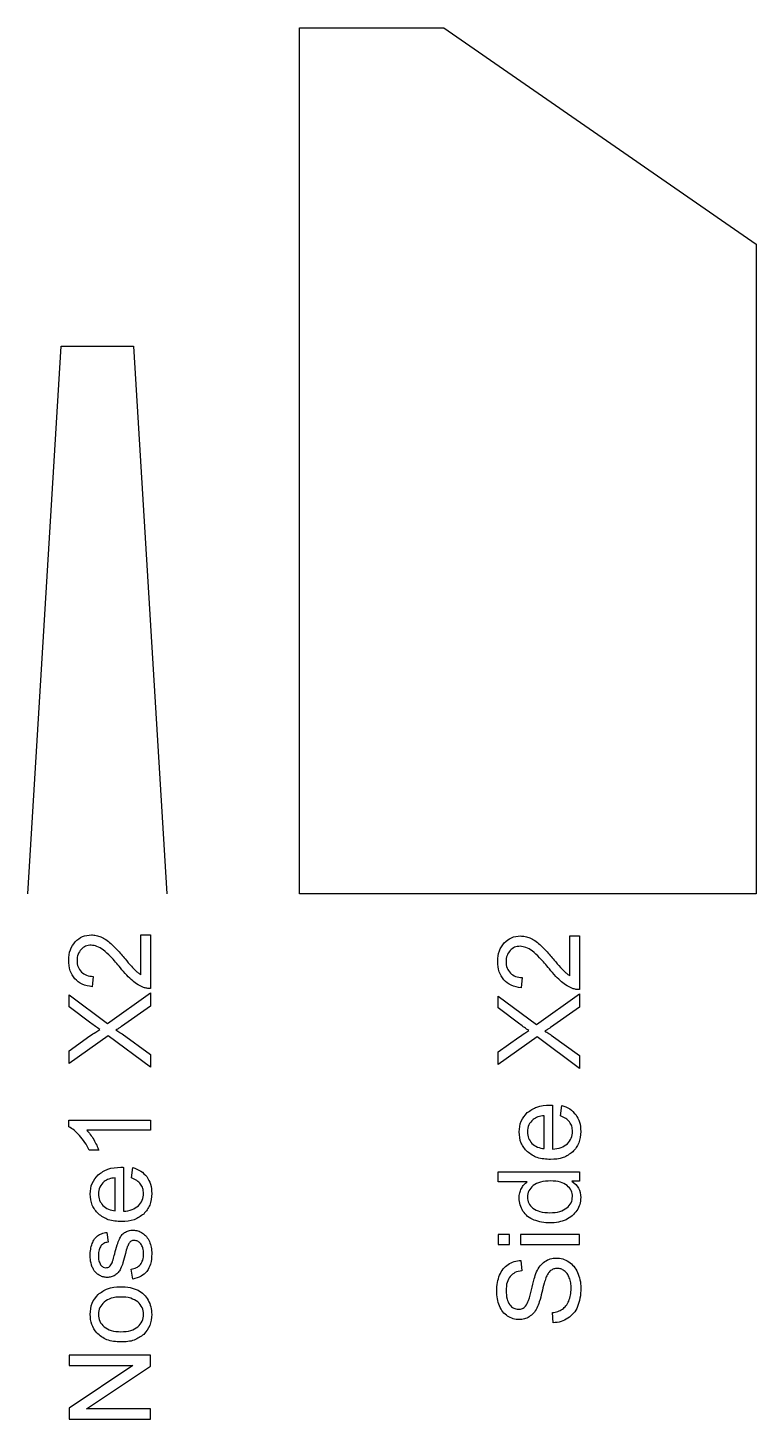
# Model space of a CAD drawing. Header units: inches. Extents: x -3.39 to 3.59, y -6.51 to -1.62.
# Drawn here: x 1.066 to 3.59, y -6.444 to -1.624 of the extents above; entities that cross this region are included whole.
import ezdxf

# ---------------------------------------------------------------- set-up
doc = ezdxf.new("R2010")
doc.units = ezdxf.units.IN
doc.layers.get('0').update_dxf_attribs({"linetype": 'CONTINUOUS'})

msp = doc.modelspace()

# ---------------------------------------------------------------- linework, layer by layer
for p, q in [((1.0661, -4.6237), (1.1821, -2.7271)), ((1.1821, -2.7271), (1.4321, -2.7271)), ((1.4321, -2.7271), (1.5481, -4.6237)), ((1.4577, -4.7662), (1.4909, -4.7662)), ((1.4577, -4.9044), (1.4577, -4.7662)), ((1.4909, -4.7662), (1.4909, -4.9525)), ((2.944, -4.7699), (2.9773, -4.7699)), ((2.944, -4.9081), (2.944, -4.7699)), ((2.9773, -4.7699), (2.9773, -4.9562)), ((1.2931, -4.9104), (1.2894, -4.946)), ((2.7795, -4.9141), (2.7758, -4.9497)), ((1.2091, -5.0152), (1.2091, -4.9746)), ((1.2091, -4.9746), (1.3419, -5.0736)), ((1.3419, -5.0736), (1.4909, -4.9669)), ((1.4909, -5.013), (1.3904, -5.084)), ((1.4909, -4.9669), (1.4909, -5.013)), ((2.6955, -5.0189), (2.6955, -4.9783)), ((2.6955, -4.9783), (2.8283, -5.0773)), ((2.8283, -5.0773), (2.9773, -4.9706)), ((2.9773, -4.9706), (2.9773, -5.0168)), ((1.2839, -5.0719), (1.2091, -5.0152)), ((2.7703, -5.0756), (2.6955, -5.0189)), ((2.9773, -5.0168), (2.8768, -5.0877)), ((1.3927, -5.1097), (1.4909, -5.1805)), ((1.344, -5.1163), (1.2091, -5.2124)), ((1.2091, -5.168), (1.2814, -5.1168)), ((1.4909, -5.2253), (1.344, -5.1163)), ((2.8304, -5.12), (2.6955, -5.2161)), ((2.6955, -5.1717), (2.7678, -5.1206)), ((2.9773, -5.229), (2.8304, -5.12)), ((2.8791, -5.1135), (2.9773, -5.1842)), ((1.2091, -5.2124), (1.2091, -5.168)), ((1.4909, -5.1805), (1.4909, -5.2253)), ((2.6955, -5.2161), (2.6955, -5.1717)), ((2.9773, -5.1842), (2.9773, -5.229)), ((2.8556, -5.507), (2.8556, -5.393)), ((2.8841, -5.3566), (2.8841, -5.5089)), ((2.9116, -5.3934), (2.916, -5.3576)), ((1.2079, -5.431), (1.2079, -5.4087)), ((1.2079, -5.4087), (1.4909, -5.4087)), ((1.4909, -5.4433), (1.2704, -5.4433)), ((1.4909, -5.4087), (1.4909, -5.4433)), ((1.3121, -5.5125), (1.2787, -5.5125)), ((1.3977, -5.5719), (1.3977, -5.7241)), ((1.4252, -5.6086), (1.4296, -5.5728)), ((2.6955, -5.6219), (2.6955, -5.5875)), ((2.6955, -5.5875), (2.9773, -5.5875)), ((2.9773, -5.5875), (2.9773, -5.6196)), ((1.3692, -5.7222), (1.3692, -5.6082)), ((2.7966, -5.6219), (2.6955, -5.6219)), ((2.9773, -5.6196), (2.9515, -5.6196)), ((1.3394, -5.7972), (1.344, -5.831)), ((1.43, -5.959), (1.4246, -5.9248)), ((2.7749, -5.8945), (2.7776, -5.9303)), ((2.8868, -6.1104), (2.8837, -6.0752))]:
    msp.add_line(p, q)
for points in [[(3.5898, -4.6237), (2.0078, -4.6237), (2.0078, -1.6237), (2.5078, -1.6237), (3.5898, -2.3737)], [(2.6955, -5.8393), (2.7353, -5.8393), (2.7353, -5.8047), (2.6955, -5.8047)], [(2.7731, -5.8393), (2.9773, -5.8393), (2.9773, -5.8047), (2.7731, -5.8047)], [(1.2091, -6.4444), (1.4909, -6.4444), (1.4909, -6.4087), (1.2695, -6.4087), (1.4909, -6.2607), (1.4909, -6.2224), (1.2091, -6.2224), (1.2091, -6.2582), (1.4304, -6.2582), (1.2091, -6.4062)]]:
    msp.add_lwpolyline(points, close=True)
for points, knots in [([(1.2304, -4.7902), (1.2384, -4.7833), (1.2544, -4.7695), (1.2756, -4.7676), (1.2862, -4.7666)], [0, 0, 0, 0, 0.0782334, 0.1573086, 0.1573086, 0.1573086, 0.1573086]), ([(1.2862, -4.7666), (1.2918, -4.7669), (1.3033, -4.7675), (1.314, -4.7715), (1.3194, -4.7735)], [0, 0, 0, 0, 0.04282859, 0.08672522, 0.08672522, 0.08672522, 0.08672522]), ([(2.7168, -4.794), (2.7248, -4.7871), (2.7408, -4.7732), (2.762, -4.7713), (2.7726, -4.7703)], [0, 0, 0, 0, 0.0782334, 0.1573086, 0.1573086, 0.1573086, 0.1573086]), ([(2.7726, -4.7703), (2.7782, -4.7706), (2.7897, -4.7712), (2.8004, -4.7752), (2.8058, -4.7772)], [0, 0, 0, 0, 0.04282859, 0.08672522, 0.08672522, 0.08672522, 0.08672522]), ([(1.2079, -4.8544), (1.2086, -4.8419), (1.2099, -4.8182), (1.2239, -4.7992), (1.2304, -4.7902)], [0, 0, 0, 0, 0.0933838, 0.17614, 0.17614, 0.17614, 0.17614]), ([(1.2507, -4.8169), (1.2466, -4.8223), (1.238, -4.8336), (1.2371, -4.8478), (1.2366, -4.8552)], [0, 0, 0, 0, 0.0507549, 0.1058724, 0.1058724, 0.1058724, 0.1058724]), ([(1.2854, -4.8022), (1.2788, -4.8028), (1.2657, -4.804), (1.2557, -4.8126), (1.2507, -4.8169)], [0, 0, 0, 0, 0.04905381, 0.09787072, 0.09787072, 0.09787072, 0.09787072]), ([(1.327, -4.8183), (1.3201, -4.8136), (1.3075, -4.805), (1.2923, -4.803), (1.2854, -4.8022)], [0, 0, 0, 0, 0.0624798, 0.1148245, 0.1148245, 0.1148245, 0.1148245]), ([(1.3194, -4.7735), (1.3252, -4.7764), (1.3376, -4.7826), (1.3481, -4.7916), (1.3538, -4.7965)], [0, 0, 0, 0, 0.0485946, 0.105429, 0.105429, 0.105429, 0.105429]), ([(1.3867, -4.8804), (1.3759, -4.8672), (1.3576, -4.8449), (1.3359, -4.826), (1.327, -4.8183)], [0, 0, 0, 0, 0.1300554, 0.2191033, 0.2191033, 0.2191033, 0.2191033]), ([(1.3538, -4.7965), (1.3611, -4.8035), (1.3785, -4.8204), (1.3943, -4.839), (1.4034, -4.8498)], [0, 0, 0, 0, 0.0768652, 0.1851083, 0.1851083, 0.1851083, 0.1851083]), ([(2.6943, -4.8582), (2.695, -4.8456), (2.6963, -4.822), (2.7103, -4.8029), (2.7168, -4.794)], [0, 0, 0, 0, 0.0933838, 0.17614, 0.17614, 0.17614, 0.17614]), ([(2.7371, -4.8206), (2.733, -4.826), (2.7244, -4.8373), (2.7235, -4.8515), (2.723, -4.8589)], [0, 0, 0, 0, 0.0507549, 0.1058724, 0.1058724, 0.1058724, 0.1058724]), ([(2.7718, -4.8059), (2.7652, -4.8065), (2.7521, -4.8077), (2.7421, -4.8163), (2.7371, -4.8206)], [0, 0, 0, 0, 0.04905381, 0.09787072, 0.09787072, 0.09787072, 0.09787072]), ([(2.8134, -4.822), (2.8065, -4.8173), (2.7939, -4.8087), (2.7787, -4.8068), (2.7718, -4.8059)], [0, 0, 0, 0, 0.0624798, 0.1148245, 0.1148245, 0.1148245, 0.1148245]), ([(2.8058, -4.7772), (2.8116, -4.7801), (2.824, -4.7863), (2.8345, -4.7953), (2.8402, -4.8002)], [0, 0, 0, 0, 0.0485946, 0.105429, 0.105429, 0.105429, 0.105429]), ([(2.8402, -4.8002), (2.8475, -4.8072), (2.8649, -4.8242), (2.8806, -4.8427), (2.8898, -4.8536)], [0, 0, 0, 0, 0.0768652, 0.1851083, 0.1851083, 0.1851083, 0.1851083]), ([(1.2288, -4.9185), (1.2227, -4.9094), (1.2097, -4.8902), (1.2086, -4.8669), (1.2079, -4.8544)], [0, 0, 0, 0, 0.0812947, 0.1739213, 0.1739213, 0.1739213, 0.1739213]), ([(1.2366, -4.8552), (1.2371, -4.863), (1.238, -4.8779), (1.2472, -4.8896), (1.2516, -4.8952)], [0, 0, 0, 0, 0.0579169, 0.11074, 0.11074, 0.11074, 0.11074]), ([(1.4034, -4.8498), (1.4106, -4.8585), (1.4221, -4.8722), (1.4344, -4.885), (1.4389, -4.8898)], [0, 0, 0, 0, 0.0855726, 0.1357912, 0.1357912, 0.1357912, 0.1357912]), ([(2.7152, -4.9222), (2.7091, -4.9132), (2.6961, -4.8939), (2.695, -4.8706), (2.6943, -4.8582)], [0, 0, 0, 0, 0.0812947, 0.1739213, 0.1739213, 0.1739213, 0.1739213]), ([(2.723, -4.8589), (2.7235, -4.8667), (2.7244, -4.8816), (2.7336, -4.8933), (2.738, -4.8989)], [0, 0, 0, 0, 0.0579169, 0.11074, 0.11074, 0.11074, 0.11074]), ([(2.8731, -4.8841), (2.8623, -4.8709), (2.844, -4.8486), (2.8223, -4.8297), (2.8134, -4.822)], [0, 0, 0, 0, 0.1300554, 0.2191033, 0.2191033, 0.2191033, 0.2191033]), ([(2.8898, -4.8536), (2.897, -4.8622), (2.9085, -4.8759), (2.9208, -4.8888), (2.9253, -4.8935)], [0, 0, 0, 0, 0.0855726, 0.1357912, 0.1357912, 0.1357912, 0.1357912]), ([(1.2516, -4.8952), (1.2573, -4.8996), (1.2695, -4.9089), (1.2849, -4.9099), (1.2931, -4.9104)], [0, 0, 0, 0, 0.0537122, 0.1145793, 0.1145793, 0.1145793, 0.1145793]), ([(1.4294, -4.9257), (1.4226, -4.9194), (1.4074, -4.9053), (1.3941, -4.8893), (1.3867, -4.8804)], [0, 0, 0, 0, 0.0701451, 0.158177, 0.158177, 0.158177, 0.158177]), ([(1.4389, -4.8898), (1.442, -4.8926), (1.4478, -4.898), (1.4545, -4.9023), (1.4577, -4.9044)], [0, 0, 0, 0, 0.03137332, 0.06044457, 0.06044457, 0.06044457, 0.06044457]), ([(2.738, -4.8989), (2.7437, -4.9033), (2.7559, -4.9126), (2.7713, -4.9136), (2.7795, -4.9141)], [0, 0, 0, 0, 0.0537122, 0.1145793, 0.1145793, 0.1145793, 0.1145793]), ([(2.9158, -4.9294), (2.909, -4.9231), (2.8938, -4.909), (2.8805, -4.893), (2.8731, -4.8841)], [0, 0, 0, 0, 0.0701451, 0.158177, 0.158177, 0.158177, 0.158177]), ([(2.9253, -4.8935), (2.9284, -4.8963), (2.9342, -4.9017), (2.9409, -4.906), (2.944, -4.9081)], [0, 0, 0, 0, 0.03137332, 0.06044457, 0.06044457, 0.06044457, 0.06044457]), ([(1.2894, -4.946), (1.2772, -4.9442), (1.2543, -4.9408), (1.2369, -4.9256), (1.2288, -4.9185)], [0, 0, 0, 0, 0.0917504, 0.1723942, 0.1723942, 0.1723942, 0.1723942]), ([(1.4669, -4.9485), (1.4604, -4.9456), (1.4469, -4.9397), (1.4354, -4.9305), (1.4294, -4.9257)], [0, 0, 0, 0, 0.0534196, 0.1118365, 0.1118365, 0.1118365, 0.1118365]), ([(1.4909, -4.9525), (1.4868, -4.9524), (1.4786, -4.9523), (1.4708, -4.9497), (1.4669, -4.9485)], [0, 0, 0, 0, 0.03119703, 0.0622024, 0.0622024, 0.0622024, 0.0622024]), ([(2.7758, -4.9497), (2.7636, -4.9479), (2.7407, -4.9446), (2.7233, -4.9293), (2.7152, -4.9222)], [0, 0, 0, 0, 0.0917504, 0.1723942, 0.1723942, 0.1723942, 0.1723942]), ([(2.9533, -4.9522), (2.9468, -4.9493), (2.9333, -4.9434), (2.9218, -4.9342), (2.9158, -4.9294)], [0, 0, 0, 0, 0.0534196, 0.1118365, 0.1118365, 0.1118365, 0.1118365]), ([(2.9773, -4.9562), (2.9732, -4.9561), (2.965, -4.956), (2.9572, -4.9534), (2.9533, -4.9522)], [0, 0, 0, 0, 0.03119703, 0.0622024, 0.0622024, 0.0622024, 0.0622024]), ([(1.2814, -5.1168), (1.2879, -5.1122), (1.2992, -5.1042), (1.311, -5.0971), (1.316, -5.0942)], [0, 0, 0, 0, 0.0612851, 0.1051252, 0.1051252, 0.1051252, 0.1051252]), ([(1.316, -5.0942), (1.3107, -5.0908), (1.2997, -5.0838), (1.2893, -5.0759), (1.2839, -5.0719)], [0, 0, 0, 0, 0.04770513, 0.09931952, 0.09931952, 0.09931952, 0.09931952]), ([(1.3904, -5.084), (1.3874, -5.086), (1.3812, -5.0902), (1.3748, -5.0942), (1.3715, -5.0963)], [0, 0, 0, 0, 0.02762675, 0.05715566, 0.05715566, 0.05715566, 0.05715566]), ([(1.3715, -5.0963), (1.3759, -5.0989), (1.383, -5.1033), (1.39, -5.1079), (1.3927, -5.1097)], [0, 0, 0, 0, 0.03881836, 0.06366919, 0.06366919, 0.06366919, 0.06366919]), ([(2.7678, -5.1206), (2.7743, -5.1159), (2.7856, -5.1079), (2.7974, -5.1008), (2.8024, -5.0979)], [0, 0, 0, 0, 0.0612851, 0.1051252, 0.1051252, 0.1051252, 0.1051252]), ([(2.8024, -5.0979), (2.7971, -5.0945), (2.7861, -5.0875), (2.7757, -5.0797), (2.7703, -5.0756)], [0, 0, 0, 0, 0.04770513, 0.09931952, 0.09931952, 0.09931952, 0.09931952]), ([(2.8768, -5.0877), (2.8738, -5.0897), (2.8676, -5.0939), (2.8612, -5.0979), (2.8579, -5.1)], [0, 0, 0, 0, 0.02762675, 0.05715566, 0.05715566, 0.05715566, 0.05715566]), ([(2.8579, -5.1), (2.8623, -5.1027), (2.8694, -5.107), (2.8764, -5.1116), (2.8791, -5.1135)], [0, 0, 0, 0, 0.03881836, 0.06366919, 0.06366919, 0.06366919, 0.06366919]), ([(2.7685, -5.4493), (2.7696, -5.4364), (2.7717, -5.411), (2.7883, -5.3918), (2.7964, -5.3824)], [0, 0, 0, 0, 0.0961261, 0.18838, 0.18838, 0.18838, 0.18838]), ([(2.7964, -5.3824), (2.8072, -5.3748), (2.8307, -5.3584), (2.8594, -5.3571), (2.8748, -5.3564)], [0, 0, 0, 0, 0.0985092, 0.2137077, 0.2137077, 0.2137077, 0.2137077]), ([(2.8556, -5.393), (2.8479, -5.3938), (2.834, -5.3954), (2.8222, -5.4028), (2.817, -5.406)], [0, 0, 0, 0, 0.0583421, 0.1047649, 0.1047649, 0.1047649, 0.1047649]), ([(2.8748, -5.3564), (2.8761, -5.3565), (2.8792, -5.3565), (2.8823, -5.3566), (2.8841, -5.3566)], [0, 0, 0, 0, 0.00976639, 0.02344317, 0.02344317, 0.02344317, 0.02344317]), ([(2.9435, -5.4147), (2.9394, -5.4103), (2.9304, -5.4008), (2.9182, -5.396), (2.9116, -5.3934)], [0, 0, 0, 0, 0.04500092, 0.09855696, 0.09855696, 0.09855696, 0.09855696]), ([(2.916, -5.3576), (2.9257, -5.3609), (2.9446, -5.3672), (2.9581, -5.3819), (2.9646, -5.3889)], [0, 0, 0, 0, 0.0770342, 0.1490753, 0.1490753, 0.1490753, 0.1490753]), ([(2.9646, -5.3889), (2.9697, -5.3974), (2.9804, -5.4154), (2.9814, -5.4363), (2.9819, -5.4474)], [0, 0, 0, 0, 0.073917, 0.1569226, 0.1569226, 0.1569226, 0.1569226]), ([(1.2456, -5.4617), (1.2395, -5.4552), (1.2284, -5.4432), (1.2143, -5.4348), (1.2079, -5.431)], [0, 0, 0, 0, 0.0676803, 0.1240857, 0.1240857, 0.1240857, 0.1240857]), ([(1.2704, -5.4433), (1.2745, -5.448), (1.2834, -5.4582), (1.2905, -5.4698), (1.2943, -5.476)], [0, 0, 0, 0, 0.0475611, 0.103106, 0.103106, 0.103106, 0.103106]), ([(2.817, -5.406), (2.8111, -5.412), (2.7994, -5.4239), (2.7978, -5.4406), (2.797, -5.4489)], [0, 0, 0, 0, 0.061445, 0.123428, 0.123428, 0.123428, 0.123428]), ([(2.9356, -5.4899), (2.9408, -5.4838), (2.9513, -5.4715), (2.9528, -5.4553), (2.9535, -5.4472)], [0, 0, 0, 0, 0.0595324, 0.1201748, 0.1201748, 0.1201748, 0.1201748]), ([(2.9535, -5.4472), (2.9531, -5.4412), (2.9524, -5.4295), (2.9464, -5.4195), (2.9435, -5.4147)], [0, 0, 0, 0, 0.04524727, 0.08750141, 0.08750141, 0.08750141, 0.08750141]), ([(2.9819, -5.4474), (2.981, -5.4613), (2.9792, -5.488), (2.9624, -5.5086), (2.9543, -5.5184)], [0, 0, 0, 0, 0.1034831, 0.1978914, 0.1978914, 0.1978914, 0.1978914]), ([(1.2787, -5.5125), (1.274, -5.5032), (1.2648, -5.4851), (1.2519, -5.4694), (1.2456, -5.4617)], [0, 0, 0, 0, 0.0790118, 0.1542587, 0.1542587, 0.1542587, 0.1542587]), ([(1.2943, -5.476), (1.2979, -5.4824), (1.3046, -5.4941), (1.3098, -5.5067), (1.3121, -5.5125)], [0, 0, 0, 0, 0.0556042, 0.1031696, 0.1031696, 0.1031696, 0.1031696]), ([(2.797, -5.5181), (2.7887, -5.5085), (2.7717, -5.4887), (2.7696, -5.4626), (2.7685, -5.4493)], [0, 0, 0, 0, 0.0944837, 0.193557, 0.193557, 0.193557, 0.193557]), ([(2.797, -5.4489), (2.7976, -5.4565), (2.7989, -5.4715), (2.8083, -5.4832), (2.8129, -5.489)], [0, 0, 0, 0, 0.0566387, 0.1118419, 0.1118419, 0.1118419, 0.1118419]), ([(2.8129, -5.489), (2.8189, -5.4938), (2.8314, -5.5039), (2.8473, -5.5059), (2.8556, -5.507)], [0, 0, 0, 0, 0.0571845, 0.1197188, 0.1197188, 0.1197188, 0.1197188]), ([(2.8841, -5.5089), (2.8943, -5.5079), (2.9132, -5.506), (2.9286, -5.4949), (2.9356, -5.4899)], [0, 0, 0, 0, 0.0768253, 0.1417462, 0.1417462, 0.1417462, 0.1417462]), ([(2.877, -5.5446), (2.8612, -5.5439), (2.8319, -5.5426), (2.808, -5.5258), (2.797, -5.5181)], [0, 0, 0, 0, 0.1174255, 0.2179644, 0.2179644, 0.2179644, 0.2179644]), ([(2.9543, -5.5184), (2.9437, -5.526), (2.9206, -5.5426), (2.8922, -5.5439), (2.877, -5.5446)], [0, 0, 0, 0, 0.0978925, 0.211487, 0.211487, 0.211487, 0.211487]), ([(1.31, -5.5976), (1.3208, -5.5901), (1.3443, -5.5737), (1.373, -5.5724), (1.3884, -5.5717)], [0, 0, 0, 0, 0.0985092, 0.2137077, 0.2137077, 0.2137077, 0.2137077]), ([(1.3884, -5.5717), (1.3897, -5.5717), (1.3928, -5.5717), (1.3959, -5.5718), (1.3977, -5.5719)], [0, 0, 0, 0, 0.00976639, 0.02344317, 0.02344317, 0.02344317, 0.02344317]), ([(1.4296, -5.5728), (1.4393, -5.5761), (1.4582, -5.5825), (1.4717, -5.5971), (1.4782, -5.6042)], [0, 0, 0, 0, 0.0770342, 0.1490753, 0.1490753, 0.1490753, 0.1490753]), ([(1.2821, -5.6645), (1.2832, -5.6516), (1.2853, -5.6263), (1.3019, -5.607), (1.31, -5.5976)], [0, 0, 0, 0, 0.0961261, 0.18838, 0.18838, 0.18838, 0.18838]), ([(1.3306, -5.6213), (1.3248, -5.6272), (1.313, -5.6391), (1.3114, -5.6558), (1.3106, -5.6641)], [0, 0, 0, 0, 0.061445, 0.123428, 0.123428, 0.123428, 0.123428]), ([(1.3692, -5.6082), (1.3615, -5.6091), (1.3476, -5.6107), (1.3358, -5.618), (1.3306, -5.6213)], [0, 0, 0, 0, 0.0583421, 0.1047649, 0.1047649, 0.1047649, 0.1047649]), ([(1.4571, -5.6299), (1.453, -5.6256), (1.444, -5.6161), (1.4318, -5.6112), (1.4252, -5.6086)], [0, 0, 0, 0, 0.04500092, 0.09855696, 0.09855696, 0.09855696, 0.09855696]), ([(1.4671, -5.6624), (1.4667, -5.6564), (1.466, -5.6447), (1.46, -5.6347), (1.4571, -5.6299)], [0, 0, 0, 0, 0.04524727, 0.08750141, 0.08750141, 0.08750141, 0.08750141]), ([(1.4782, -5.6042), (1.4833, -5.6126), (1.494, -5.6306), (1.495, -5.6515), (1.4955, -5.6626)], [0, 0, 0, 0, 0.073917, 0.1569226, 0.1569226, 0.1569226, 0.1569226]), ([(2.7763, -5.6454), (2.7791, -5.6408), (2.7845, -5.6318), (2.7926, -5.6252), (2.7966, -5.6219)], [0, 0, 0, 0, 0.04025846, 0.0792668, 0.0792668, 0.0792668, 0.0792668]), ([(2.8168, -5.6352), (2.8111, -5.6408), (2.7999, -5.6518), (2.7981, -5.6674), (2.7972, -5.675)], [0, 0, 0, 0, 0.0590827, 0.115765, 0.115765, 0.115765, 0.115765]), ([(2.8783, -5.619), (2.8659, -5.6193), (2.8439, -5.6197), (2.825, -5.6305), (2.8168, -5.6352)], [0, 0, 0, 0, 0.0928531, 0.1638304, 0.1638304, 0.1638304, 0.1638304]), ([(2.9349, -5.6349), (2.9273, -5.6303), (2.91, -5.6198), (2.8897, -5.6193), (2.8783, -5.619)], [0, 0, 0, 0, 0.0667394, 0.1516284, 0.1516284, 0.1516284, 0.1516284]), ([(2.9535, -5.6734), (2.9526, -5.6661), (2.9509, -5.6511), (2.9403, -5.6404), (2.9349, -5.6349)], [0, 0, 0, 0, 0.0545703, 0.1114871, 0.1114871, 0.1114871, 0.1114871]), ([(2.9515, -5.6196), (2.9604, -5.6269), (2.9784, -5.6418), (2.9807, -5.665), (2.9819, -5.6767)], [0, 0, 0, 0, 0.0840139, 0.1703035, 0.1703035, 0.1703035, 0.1703035]), ([(1.3106, -5.7334), (1.3023, -5.7237), (1.2853, -5.7039), (1.2832, -5.6779), (1.2821, -5.6645)], [0, 0, 0, 0, 0.0944837, 0.193557, 0.193557, 0.193557, 0.193557]), ([(1.3106, -5.6641), (1.3112, -5.6717), (1.3125, -5.6867), (1.3219, -5.6984), (1.3265, -5.7042)], [0, 0, 0, 0, 0.0566387, 0.1118419, 0.1118419, 0.1118419, 0.1118419]), ([(1.4492, -5.7051), (1.4544, -5.699), (1.4649, -5.6867), (1.4664, -5.6706), (1.4671, -5.6624)], [0, 0, 0, 0, 0.0595324, 0.1201748, 0.1201748, 0.1201748, 0.1201748]), ([(1.4955, -5.6626), (1.4946, -5.6765), (1.4928, -5.7032), (1.476, -5.7238), (1.4679, -5.7336)], [0, 0, 0, 0, 0.1034831, 0.1978914, 0.1978914, 0.1978914, 0.1978914]), ([(2.7685, -5.6782), (2.7688, -5.6723), (2.7694, -5.6609), (2.7741, -5.6504), (2.7763, -5.6454)], [0, 0, 0, 0, 0.04458646, 0.08648402, 0.08648402, 0.08648402, 0.08648402]), ([(2.7818, -5.7238), (2.7779, -5.7168), (2.7701, -5.7026), (2.7691, -5.6864), (2.7685, -5.6782)], [0, 0, 0, 0, 0.0603539, 0.1218465, 0.1218465, 0.1218465, 0.1218465]), ([(2.7972, -5.675), (2.798, -5.6824), (2.7997, -5.6975), (2.8105, -5.7081), (2.816, -5.7135)], [0, 0, 0, 0, 0.0550866, 0.1119664, 0.1119664, 0.1119664, 0.1119664]), ([(2.9341, -5.7125), (2.9397, -5.7069), (2.9506, -5.696), (2.9525, -5.6808), (2.9535, -5.6734)], [0, 0, 0, 0, 0.0588518, 0.1136028, 0.1136028, 0.1136028, 0.1136028]), ([(2.9819, -5.6767), (2.9814, -5.6847), (2.9802, -5.7007), (2.9724, -5.7146), (2.9685, -5.7216)], [0, 0, 0, 0, 0.0601196, 0.1203514, 0.1203514, 0.1203514, 0.1203514]), ([(1.3906, -5.7599), (1.3748, -5.7592), (1.3455, -5.7578), (1.3216, -5.7411), (1.3106, -5.7334)], [0, 0, 0, 0, 0.1174255, 0.2179644, 0.2179644, 0.2179644, 0.2179644]), ([(1.3265, -5.7042), (1.3325, -5.709), (1.345, -5.7191), (1.3609, -5.7212), (1.3692, -5.7222)], [0, 0, 0, 0, 0.0571845, 0.1197188, 0.1197188, 0.1197188, 0.1197188]), ([(1.4679, -5.7336), (1.4573, -5.7413), (1.4342, -5.7578), (1.4058, -5.7592), (1.3906, -5.7599)], [0, 0, 0, 0, 0.0978925, 0.211487, 0.211487, 0.211487, 0.211487]), ([(1.3977, -5.7241), (1.4079, -5.7231), (1.4268, -5.7213), (1.4422, -5.7102), (1.4492, -5.7051)], [0, 0, 0, 0, 0.0768253, 0.1417462, 0.1417462, 0.1417462, 0.1417462]), ([(2.82, -5.7544), (2.8122, -5.7507), (2.7971, -5.7434), (2.7868, -5.7302), (2.7818, -5.7238)], [0, 0, 0, 0, 0.0645394, 0.1256811, 0.1256811, 0.1256811, 0.1256811]), ([(2.816, -5.7135), (2.8239, -5.718), (2.8422, -5.7284), (2.8634, -5.7288), (2.8754, -5.729)], [0, 0, 0, 0, 0.0683318, 0.1581047, 0.1581047, 0.1581047, 0.1581047]), ([(2.8754, -5.729), (2.8872, -5.7287), (2.9082, -5.7281), (2.9261, -5.7173), (2.9341, -5.7125)], [0, 0, 0, 0, 0.087667, 0.1571091, 0.1571091, 0.1571091, 0.1571091]), ([(2.9685, -5.7216), (2.9634, -5.7281), (2.9532, -5.7413), (2.9384, -5.7493), (2.9309, -5.7533)], [0, 0, 0, 0, 0.0616962, 0.1261611, 0.1261611, 0.1261611, 0.1261611]), ([(2.8754, -5.7646), (2.8656, -5.7642), (2.8466, -5.7635), (2.8287, -5.7573), (2.82, -5.7544)], [0, 0, 0, 0, 0.0743178, 0.1439126, 0.1439126, 0.1439126, 0.1439126]), ([(2.9309, -5.7533), (2.9223, -5.7566), (2.9045, -5.7634), (2.8854, -5.7642), (2.8754, -5.7646)], [0, 0, 0, 0, 0.0692538, 0.1446052, 0.1446052, 0.1446052, 0.1446052]), ([(1.2891, -5.8359), (1.2914, -5.8304), (1.2958, -5.8201), (1.304, -5.8126), (1.3078, -5.8091)], [0, 0, 0, 0, 0.04512352, 0.08397382, 0.08397382, 0.08397382, 0.08397382]), ([(1.3078, -5.8091), (1.3123, -5.8064), (1.3221, -5.8005), (1.3334, -5.7984), (1.3394, -5.7972)], [0, 0, 0, 0, 0.03969824, 0.08641885, 0.08641885, 0.08641885, 0.08641885]), ([(1.344, -5.831), (1.3391, -5.8321), (1.3296, -5.8341), (1.3228, -5.841), (1.3194, -5.8444)], [0, 0, 0, 0, 0.03742729, 0.07247662, 0.07247662, 0.07247662, 0.07247662]), ([(1.3671, -5.8718), (1.3699, -5.8613), (1.3745, -5.844), (1.3807, -5.8272), (1.3832, -5.8205)], [0, 0, 0, 0, 0.0823375, 0.1364298, 0.1364298, 0.1364298, 0.1364298]), ([(1.3832, -5.8205), (1.3854, -5.816), (1.3899, -5.8071), (1.3976, -5.8008), (1.4013, -5.7978)], [0, 0, 0, 0, 0.0382278, 0.07475977, 0.07475977, 0.07475977, 0.07475977]), ([(1.4013, -5.7978), (1.4057, -5.7953), (1.4149, -5.7903), (1.4254, -5.7898), (1.4309, -5.7895)], [0, 0, 0, 0, 0.03741112, 0.07900343, 0.07900343, 0.07900343, 0.07900343]), ([(1.4346, -5.825), (1.4309, -5.8255), (1.4234, -5.8264), (1.4186, -5.8323), (1.4161, -5.8352)], [0, 0, 0, 0, 0.0273865, 0.05544594, 0.05544594, 0.05544594, 0.05544594]), ([(1.4309, -5.7895), (1.4367, -5.7899), (1.4483, -5.7908), (1.4584, -5.7966), (1.4635, -5.7996)], [0, 0, 0, 0, 0.04314223, 0.08761312, 0.08761312, 0.08761312, 0.08761312]), ([(1.4574, -5.8366), (1.4541, -5.8332), (1.4478, -5.8268), (1.4389, -5.8256), (1.4346, -5.825)], [0, 0, 0, 0, 0.03465169, 0.06657027, 0.06657027, 0.06657027, 0.06657027]), ([(1.4635, -5.7996), (1.4684, -5.8034), (1.4784, -5.8114), (1.4842, -5.8228), (1.4872, -5.8287)], [0, 0, 0, 0, 0.04653365, 0.09630635, 0.09630635, 0.09630635, 0.09630635]), ([(1.4872, -5.8287), (1.4896, -5.8354), (1.4947, -5.8493), (1.4952, -5.8641), (1.4955, -5.8718)], [0, 0, 0, 0, 0.0539206, 0.1120251, 0.1120251, 0.1120251, 0.1120251]), ([(1.2821, -5.8781), (1.2824, -5.8705), (1.2828, -5.8561), (1.287, -5.8424), (1.2891, -5.8359)], [0, 0, 0, 0, 0.0574802, 0.1090593, 0.1090593, 0.1090593, 0.1090593]), ([(1.2863, -5.908), (1.2851, -5.9032), (1.2826, -5.8934), (1.2823, -5.8833), (1.2821, -5.8781)], [0, 0, 0, 0, 0.03751761, 0.07685087, 0.07685087, 0.07685087, 0.07685087]), ([(1.3194, -5.8444), (1.3169, -5.8487), (1.3112, -5.8583), (1.3108, -5.8695), (1.3106, -5.8756)], [0, 0, 0, 0, 0.037832, 0.08364859, 0.08364859, 0.08364859, 0.08364859]), ([(1.3106, -5.8756), (1.3107, -5.8826), (1.3107, -5.8946), (1.3162, -5.9052), (1.3185, -5.9096)], [0, 0, 0, 0, 0.05212074, 0.08978848, 0.08978848, 0.08978848, 0.08978848]), ([(1.3583, -5.9023), (1.3593, -5.8989), (1.3625, -5.8888), (1.3653, -5.8786), (1.3671, -5.8718)], [0, 0, 0, 0, 0.02722058, 0.0808278, 0.0808278, 0.0808278, 0.0808278]), ([(1.4044, -5.8706), (1.4017, -5.8814), (1.3972, -5.8994), (1.3905, -5.9166), (1.3878, -5.9234)], [0, 0, 0, 0, 0.0849554, 0.1406543, 0.1406543, 0.1406543, 0.1406543]), ([(1.4161, -5.8352), (1.4143, -5.8393), (1.4092, -5.8507), (1.4063, -5.8628), (1.4044, -5.8706)], [0, 0, 0, 0, 0.0341895, 0.09482159, 0.09482159, 0.09482159, 0.09482159]), ([(1.4561, -5.9088), (1.4593, -5.9036), (1.4663, -5.8924), (1.4668, -5.8792), (1.4671, -5.872)], [0, 0, 0, 0, 0.04520777, 0.09906489, 0.09906489, 0.09906489, 0.09906489]), ([(1.4671, -5.872), (1.4669, -5.8648), (1.4666, -5.8522), (1.4602, -5.8413), (1.4574, -5.8366)], [0, 0, 0, 0, 0.05309346, 0.09455575, 0.09455575, 0.09455575, 0.09455575]), ([(1.4955, -5.8718), (1.4952, -5.8838), (1.4946, -5.9054), (1.4838, -5.9241), (1.479, -5.9324)], [0, 0, 0, 0, 0.089667, 0.1618971, 0.1618971, 0.1618971, 0.1618971]), ([(1.2964, -5.93), (1.2944, -5.9269), (1.2901, -5.92), (1.2876, -5.9122), (1.2863, -5.908)], [0, 0, 0, 0, 0.02797315, 0.06172741, 0.06172741, 0.06172741, 0.06172741]), ([(1.3185, -5.9096), (1.3211, -5.9126), (1.3261, -5.9182), (1.3335, -5.9193), (1.3369, -5.9198)], [0, 0, 0, 0, 0.02913494, 0.05510036, 0.05510036, 0.05510036, 0.05510036]), ([(1.3369, -5.9198), (1.3391, -5.9196), (1.3435, -5.9193), (1.3472, -5.9168), (1.349, -5.9156)], [0, 0, 0, 0, 0.01645597, 0.03306695, 0.03306695, 0.03306695, 0.03306695]), ([(1.349, -5.9156), (1.3509, -5.9139), (1.3549, -5.9101), (1.3571, -5.9051), (1.3583, -5.9023)], [0, 0, 0, 0, 0.01891302, 0.04141009, 0.04141009, 0.04141009, 0.04141009]), ([(1.3878, -5.9234), (1.3853, -5.9279), (1.3804, -5.9368), (1.3723, -5.9428), (1.3684, -5.9457)], [0, 0, 0, 0, 0.03910768, 0.07591648, 0.07591648, 0.07591648, 0.07591648]), ([(1.4246, -5.9248), (1.4309, -5.9236), (1.443, -5.9212), (1.4519, -5.9128), (1.4561, -5.9088)], [0, 0, 0, 0, 0.04817777, 0.09149197, 0.09149197, 0.09149197, 0.09149197]), ([(2.7008, -5.9452), (2.7044, -5.9377), (2.7116, -5.9232), (2.7243, -5.9132), (2.7305, -5.9084)], [0, 0, 0, 0, 0.0624089, 0.1215182, 0.1215182, 0.1215182, 0.1215182]), ([(2.7305, -5.9084), (2.7373, -5.9046), (2.7511, -5.8968), (2.7669, -5.8953), (2.7749, -5.8945)], [0, 0, 0, 0, 0.0587539, 0.1192797, 0.1192797, 0.1192797, 0.1192797]), ([(2.8289, -5.9341), (2.8327, -5.9266), (2.8399, -5.9125), (2.852, -5.9025), (2.8576, -5.8978)], [0, 0, 0, 0, 0.0633804, 0.1187782, 0.1187782, 0.1187782, 0.1187782]), ([(2.8576, -5.8978), (2.8637, -5.8944), (2.8762, -5.8874), (2.8904, -5.8865), (2.8977, -5.8861)], [0, 0, 0, 0, 0.0525327, 0.1073015, 0.1073015, 0.1073015, 0.1073015]), ([(2.9008, -5.922), (2.8965, -5.9223), (2.8882, -5.9229), (2.8811, -5.9275), (2.8776, -5.9297)], [0, 0, 0, 0, 0.03193072, 0.06289721, 0.06289721, 0.06289721, 0.06289721]), ([(2.8977, -5.8861), (2.9052, -5.8866), (2.9202, -5.8878), (2.9334, -5.8952), (2.9401, -5.8989)], [0, 0, 0, 0, 0.0560805, 0.113746, 0.113746, 0.113746, 0.113746]), ([(2.9249, -5.93), (2.9212, -5.9277), (2.9138, -5.9231), (2.9051, -5.9224), (2.9008, -5.922)], [0, 0, 0, 0, 0.03305841, 0.06537928, 0.06537928, 0.06537928, 0.06537928]), ([(2.9401, -5.8989), (2.9464, -5.9038), (2.9594, -5.9139), (2.9671, -5.9284), (2.9711, -5.9359)], [0, 0, 0, 0, 0.0600539, 0.1238195, 0.1238195, 0.1238195, 0.1238195]), ([(1.3157, -5.947), (1.312, -5.9448), (1.3045, -5.9402), (1.2991, -5.9334), (1.2964, -5.93)], [0, 0, 0, 0, 0.03289665, 0.06582861, 0.06582861, 0.06582861, 0.06582861]), ([(1.341, -5.9533), (1.3365, -5.953), (1.3277, -5.9525), (1.3197, -5.9488), (1.3157, -5.947)], [0, 0, 0, 0, 0.03362112, 0.06666195, 0.06666195, 0.06666195, 0.06666195]), ([(1.3684, -5.9457), (1.3641, -5.9479), (1.3555, -5.9524), (1.3458, -5.953), (1.341, -5.9533)], [0, 0, 0, 0, 0.03616136, 0.07291699, 0.07291699, 0.07291699, 0.07291699]), ([(1.479, -5.9324), (1.4725, -5.9388), (1.4588, -5.9523), (1.4399, -5.9567), (1.43, -5.959)], [0, 0, 0, 0, 0.0678242, 0.1441598, 0.1441598, 0.1441598, 0.1441598]), ([(2.6907, -6.0004), (2.691, -5.9905), (2.6916, -5.9716), (2.6978, -5.9537), (2.7008, -5.9452)], [0, 0, 0, 0, 0.0751638, 0.1434183, 0.1434183, 0.1434183, 0.1434183]), ([(2.7372, -5.9498), (2.7332, -5.9565), (2.7243, -5.9715), (2.7238, -5.9891), (2.7236, -5.9989)], [0, 0, 0, 0, 0.0584131, 0.1313784, 0.1313784, 0.1313784, 0.1313784]), ([(2.7776, -5.9303), (2.7694, -5.9316), (2.7539, -5.9341), (2.7425, -5.9448), (2.7372, -5.9498)], [0, 0, 0, 0, 0.0616952, 0.1161848, 0.1161848, 0.1161848, 0.1161848]), ([(2.8109, -5.9965), (2.8138, -5.9836), (2.8185, -5.9625), (2.826, -5.9421), (2.8289, -5.9341)], [0, 0, 0, 0, 0.1003806, 0.1650436, 0.1650436, 0.1650436, 0.1650436]), ([(2.861, -5.9551), (2.8591, -5.9611), (2.8538, -5.9776), (2.8498, -5.9945), (2.8473, -6.0052)], [0, 0, 0, 0, 0.048437, 0.1321792, 0.1321792, 0.1321792, 0.1321792]), ([(2.8776, -5.9297), (2.8744, -5.9329), (2.8671, -5.9402), (2.8632, -5.9498), (2.861, -5.9551)], [0, 0, 0, 0, 0.03471055, 0.07775626, 0.07775626, 0.07775626, 0.07775626]), ([(2.9423, -5.9543), (2.9401, -5.9493), (2.9361, -5.9399), (2.9285, -5.9332), (2.9249, -5.93)], [0, 0, 0, 0, 0.04092625, 0.07674936, 0.07674936, 0.07674936, 0.07674936]), ([(2.9487, -5.992), (2.9485, -5.9852), (2.9481, -5.9724), (2.9442, -5.9601), (2.9423, -5.9543)], [0, 0, 0, 0, 0.05118416, 0.09746748, 0.09746748, 0.09746748, 0.09746748]), ([(2.9711, -5.9359), (2.9743, -5.9444), (2.9809, -5.9619), (2.9817, -5.9806), (2.9821, -5.9902)], [0, 0, 0, 0, 0.0684442, 0.1415966, 0.1415966, 0.1415966, 0.1415966]), ([(1.2821, -6.0813), (1.2832, -6.068), (1.2852, -6.0422), (1.3017, -6.0222), (1.3097, -6.0125)], [0, 0, 0, 0, 0.0987343, 0.1924845, 0.1924845, 0.1924845, 0.1924845]), ([(1.3097, -6.0125), (1.3203, -6.0047), (1.3428, -5.988), (1.371, -5.9865), (1.386, -5.9858)], [0, 0, 0, 0, 0.0977372, 0.2092046, 0.2092046, 0.2092046, 0.2092046]), ([(1.3877, -6.0213), (1.3762, -6.0217), (1.3555, -6.0224), (1.3381, -6.0335), (1.3303, -6.0385)], [0, 0, 0, 0, 0.0852368, 0.1546769, 0.1546769, 0.1546769, 0.1546769]), ([(1.386, -5.9858), (1.3978, -5.986), (1.4192, -5.9864), (1.4391, -5.9941), (1.4479, -5.9976)], [0, 0, 0, 0, 0.0897311, 0.1614152, 0.1614152, 0.1614152, 0.1614152]), ([(1.4475, -6.0384), (1.4394, -6.0335), (1.4212, -6.0222), (1.3997, -6.0216), (1.3877, -6.0213)], [0, 0, 0, 0, 0.0708128, 0.1604628, 0.1604628, 0.1604628, 0.1604628]), ([(1.4479, -5.9976), (1.4551, -6.002), (1.4693, -6.0108), (1.4785, -6.0249), (1.483, -6.032)], [0, 0, 0, 0, 0.0629, 0.1262182, 0.1262182, 0.1262182, 0.1262182]), ([(2.7003, -6.0521), (2.6975, -6.044), (2.6917, -6.0273), (2.691, -6.0096), (2.6907, -6.0004)], [0, 0, 0, 0, 0.0650099, 0.1342491, 0.1342491, 0.1342491, 0.1342491]), ([(2.7236, -5.9989), (2.7237, -6.0089), (2.724, -6.0264), (2.7324, -6.0417), (2.736, -6.0482)], [0, 0, 0, 0, 0.0746959, 0.130868, 0.130868, 0.130868, 0.130868]), ([(2.7908, -6.0527), (2.7944, -6.0463), (2.8042, -6.0288), (2.8083, -6.0091), (2.8109, -5.9965)], [0, 0, 0, 0, 0.0554396, 0.1523855, 0.1523855, 0.1523855, 0.1523855]), ([(2.8473, -6.0052), (2.8446, -6.0164), (2.8402, -6.035), (2.8327, -6.0526), (2.8297, -6.0596)], [0, 0, 0, 0, 0.0869618, 0.145445, 0.145445, 0.145445, 0.145445]), ([(2.9403, -6.0352), (2.9427, -6.0285), (2.9478, -6.0145), (2.9484, -5.9997), (2.9487, -5.992)], [0, 0, 0, 0, 0.0542706, 0.1124966, 0.1124966, 0.1124966, 0.1124966]), ([(2.9821, -5.9902), (2.9818, -6.0021), (2.9813, -6.024), (2.9742, -6.0448), (2.971, -6.0544)], [0, 0, 0, 0, 0.0895747, 0.1661277, 0.1661277, 0.1661277, 0.1661277]), ([(1.3303, -6.0385), (1.3246, -6.0446), (1.3133, -6.0567), (1.3116, -6.0731), (1.3108, -6.0813)], [0, 0, 0, 0, 0.0615121, 0.1224171, 0.1224171, 0.1224171, 0.1224171]), ([(1.4671, -6.0813), (1.4662, -6.0731), (1.4646, -6.0565), (1.4532, -6.0445), (1.4475, -6.0384)], [0, 0, 0, 0, 0.0612162, 0.1227906, 0.1227906, 0.1227906, 0.1227906]), ([(1.483, -6.032), (1.4867, -6.0397), (1.494, -6.0554), (1.495, -6.0726), (1.4955, -6.0813)], [0, 0, 0, 0, 0.0645471, 0.1302743, 0.1302743, 0.1302743, 0.1302743]), ([(2.7285, -6.0875), (2.7226, -6.0829), (2.7105, -6.0733), (2.7038, -6.0594), (2.7003, -6.0521)], [0, 0, 0, 0, 0.0561205, 0.1162007, 0.1162007, 0.1162007, 0.1162007]), ([(2.736, -6.0482), (2.7402, -6.0527), (2.7483, -6.0614), (2.7602, -6.063), (2.7658, -6.0637)], [0, 0, 0, 0, 0.04555407, 0.08790851, 0.08790851, 0.08790851, 0.08790851]), ([(2.7658, -6.0637), (2.7707, -6.0632), (2.7802, -6.0624), (2.7873, -6.0559), (2.7908, -6.0527)], [0, 0, 0, 0, 0.03583819, 0.07102007, 0.07102007, 0.07102007, 0.07102007]), ([(2.8297, -6.0596), (2.8261, -6.0658), (2.8193, -6.0776), (2.8085, -6.0858), (2.8034, -6.0897)], [0, 0, 0, 0, 0.0539165, 0.1022909, 0.1022909, 0.1022909, 0.1022909]), ([(2.8837, -6.0752), (2.8902, -6.0742), (2.9025, -6.0724), (2.9133, -6.0664), (2.9184, -6.0636)], [0, 0, 0, 0, 0.05001644, 0.09361152, 0.09361152, 0.09361152, 0.09361152]), ([(2.9184, -6.0636), (2.9228, -6.0599), (2.9321, -6.0521), (2.9375, -6.0411), (2.9403, -6.0352)], [0, 0, 0, 0, 0.04295613, 0.09196052, 0.09196052, 0.09196052, 0.09196052]), ([(2.971, -6.0544), (2.9668, -6.0625), (2.9587, -6.0785), (2.9444, -6.0895), (2.9374, -6.0949)], [0, 0, 0, 0, 0.068489, 0.1351881, 0.1351881, 0.1351881, 0.1351881]), ([(1.3048, -6.1455), (1.2982, -6.1361), (1.2847, -6.1168), (1.283, -6.0933), (1.2821, -6.0813)], [0, 0, 0, 0, 0.0858823, 0.1759093, 0.1759093, 0.1759093, 0.1759093]), ([(1.3108, -6.0813), (1.3116, -6.0896), (1.3132, -6.1061), (1.3245, -6.1183), (1.3302, -6.1244)], [0, 0, 0, 0, 0.0615502, 0.1230006, 0.1230006, 0.1230006, 0.1230006]), ([(1.4476, -6.1244), (1.4533, -6.1183), (1.4646, -6.1061), (1.4663, -6.0896), (1.4671, -6.0813)], [0, 0, 0, 0, 0.0615608, 0.1231232, 0.1231232, 0.1231232, 0.1231232]), ([(1.4955, -6.0813), (1.4945, -6.0947), (1.4926, -6.1208), (1.4761, -6.1409), (1.468, -6.1506)], [0, 0, 0, 0, 0.0999853, 0.1935824, 0.1935824, 0.1935824, 0.1935824]), ([(2.7683, -6.0996), (2.7613, -6.0991), (2.7471, -6.098), (2.7347, -6.0911), (2.7285, -6.0875)], [0, 0, 0, 0, 0.0529902, 0.1070498, 0.1070498, 0.1070498, 0.1070498]), ([(2.8034, -6.0897), (2.798, -6.0926), (2.787, -6.0985), (2.7746, -6.0992), (2.7683, -6.0996)], [0, 0, 0, 0, 0.04620011, 0.09355529, 0.09355529, 0.09355529, 0.09355529]), ([(2.9374, -6.0949), (2.9296, -6.0992), (2.9139, -6.108), (2.8959, -6.1096), (2.8868, -6.1104)], [0, 0, 0, 0, 0.0669758, 0.1358822, 0.1358822, 0.1358822, 0.1358822]), ([(1.3888, -6.177), (1.3717, -6.1762), (1.34, -6.1748), (1.3159, -6.1547), (1.3048, -6.1455)], [0, 0, 0, 0, 0.1269546, 0.2335063, 0.2335063, 0.2335063, 0.2335063]), ([(1.3302, -6.1244), (1.3381, -6.1293), (1.3559, -6.1405), (1.3771, -6.1411), (1.3888, -6.1415)], [0, 0, 0, 0, 0.0699472, 0.1576588, 0.1576588, 0.1576588, 0.1576588]), ([(1.3888, -6.1415), (1.4006, -6.1411), (1.4218, -6.1405), (1.4396, -6.1293), (1.4476, -6.1244)], [0, 0, 0, 0, 0.0877721, 0.1578815, 0.1578815, 0.1578815, 0.1578815]), ([(1.468, -6.1506), (1.4572, -6.1583), (1.4337, -6.1751), (1.4046, -6.1764), (1.3888, -6.177)], [0, 0, 0, 0, 0.0989719, 0.2161471, 0.2161471, 0.2161471, 0.2161471])]:
    msp.add_open_spline(points, degree=3, knots=knots)

doc.saveas('drawing.dxf')
